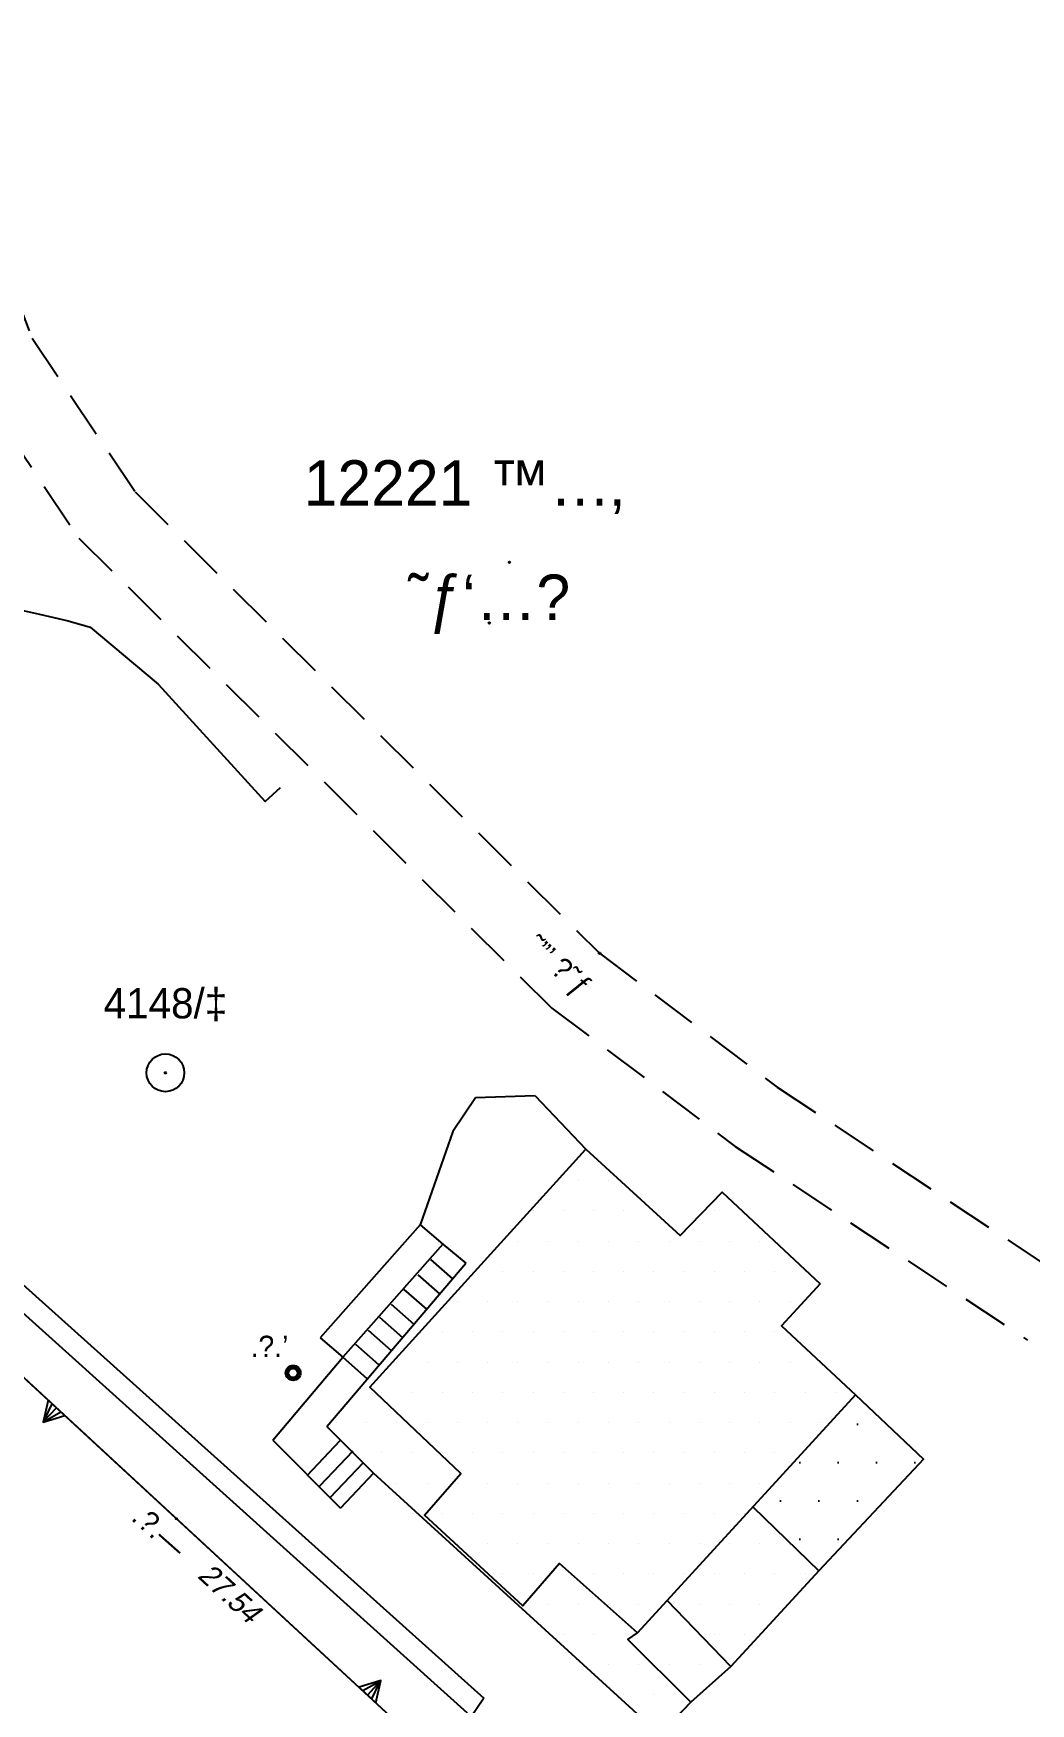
# Model space of a CAD drawing. Header units: millimetres. Extents: x 199460 to 200356, y 746544 to 746866.
# Drawn here: x 200223.5 to 200264.7, y 746708.8 to 746777.8 of the extents above; entities that cross this region are included whole.
import ezdxf
from ezdxf.enums import TextEntityAlignment as Align

# ---------------------------------------------------------------- set-up
doc = ezdxf.new("R2010")
doc.units = ezdxf.units.MM
doc.header["$LTSCALE"] = 3
doc.linetypes.add('DASHED', pattern=[19.05, 12.7, -6.35])
doc.linetypes.add('DASHED2', pattern=[0.375, 0.25, -0.125])
for name, color, linetype in [('C1609_1', 52, 'Continuous'), ('C1615', 2, 'Continuous'), ('C1650', 7, 'Continuous'), ('C1650_0_1', 1, 'Continuous'), ('C1656', 7, 'Continuous'), ('C1685', 5, 'Continuous'), ('C1687', 14, 'Continuous'), ('M2200', 80, 'Continuous'), ('M2207', 9, 'Continuous'), ('M2299', 80, 'Continuous'), ('M2412', 9, 'Continuous'), ('M2602', 9, 'Continuous'), ('M2603', 9, 'Continuous'), ('M2605', 9, 'Continuous'), ('M4402', 9, 'Continuous')]:
    doc.layers.add(name, color=color, linetype=linetype)
doc.layers.add('M2405', color=9, linetype='DASHED', lineweight=25)
doc.styles.add('HANIT_TEXT', font='hebtxt')
doc.styles.add('HEBTXT', font='hebtxt')
doc.styles.add('HEBTXT2', font='HEBTXT')
doc.styles.add('TAZAR_HEBTXT', font='HEBTXT')

# ---------------------------------------------------------------- blocks, each defined once
blk = doc.blocks.new('M2605_P')
at = {"style": 'HANIT_TEXT'}
blk.add_attdef('NAME', text='', height=1.39, rotation=0, dxfattribs=at).set_placement((0, 0.5), align=Align.BOTTOM_CENTER)
blk.add_attdef('HEIGHT', text='', height=1.6, rotation=0, dxfattribs=at).set_placement((0, -1), align=Align.TOP_CENTER)
at = {"style": 'HANIT_TEXT', "flags": 1}
blk.add_attdef('MARK', text='', height=1.6, rotation=0, dxfattribs=at).set_placement((0, -3), align=Align.TOP_CENTER)
blk = doc.blocks.new('*X68')
at = {"color": 0}
for p, q in [((200251.25, 746705), (200251.25, 746705)), ((200252.5, 746705), (200252.5, 746705)), ((200253.75, 746705), (200253.75, 746705)), ((200250.625, 746703.75), (200250.625, 746703.75)), ((200251.875, 746703.75), (200251.875, 746703.75)), ((200253.125, 746703.75), (200253.125, 746703.75)), ((200254.375, 746703.75), (200254.375, 746703.75)), ((200250, 746702.5), (200250, 746702.5)), ((200251.25, 746702.5), (200251.25, 746702.5)), ((200252.5, 746702.5), (200252.5, 746702.5)), ((200250.625, 746701.25), (200250.625, 746701.25)), ((200251.875, 746701.25), (200251.875, 746701.25)), ((200251.25, 746700), (200251.25, 746700))]:
    blk.add_line(p, q, dxfattribs=at)
blk = doc.blocks.new('*X72')
at = {"color": 0}
for p, q in [((200248.75, 746700), (200248.75, 746700)), ((200250, 746700), (200250, 746700)), ((200249.375, 746698.75), (200249.375, 746698.75))]:
    blk.add_line(p, q, dxfattribs=at)
blk = doc.blocks.new('*X73')
at = {"color": 0}
for p, q in [((200235, 746710), (200235, 746710)), ((200236.25, 746710), (200236.25, 746710)), ((200237.5, 746710), (200237.5, 746710)), ((200235.625, 746708.75), (200235.625, 746708.75)), ((200236.875, 746708.75), (200236.875, 746708.75)), ((200238.125, 746708.75), (200238.125, 746708.75)), ((200237.5, 746707.5), (200237.5, 746707.5)), ((200238.75, 746707.5), (200238.75, 746707.5)), ((200240, 746707.5), (200240, 746707.5)), ((200238.125, 746706.25), (200238.125, 746706.25)), ((200239.375, 746706.25), (200239.375, 746706.25)), ((200240.625, 746706.25), (200240.625, 746706.25)), ((200240, 746705), (200240, 746705)), ((200241.25, 746705), (200241.25, 746705)), ((200242.5, 746705), (200242.5, 746705)), ((200241.875, 746703.75), (200241.875, 746703.75)), ((200243.125, 746703.75), (200243.125, 746703.75)), ((200242.5, 746702.5), (200242.5, 746702.5)), ((200243.75, 746702.5), (200243.75, 746702.5)), ((200245, 746702.5), (200245, 746702.5)), ((200244.375, 746701.25), (200244.375, 746701.25)), ((200245.625, 746701.25), (200245.625, 746701.25)), ((200246.25, 746700), (200246.25, 746700)), ((200247.5, 746700), (200247.5, 746700)), ((200246.875, 746698.75), (200246.875, 746698.75)), ((200248.125, 746698.75), (200248.125, 746698.75))]:
    blk.add_line(p, q, dxfattribs=at)
blk = doc.blocks.new('*X74')
at = {"color": 0}
for p, q in [((200245, 746720), (200245, 746720)), ((200246.25, 746720), (200246.25, 746720)), ((200243.125, 746718.75), (200243.125, 746718.75)), ((200244.375, 746718.75), (200244.375, 746718.75)), ((200245.625, 746718.75), (200245.625, 746718.75)), ((200246.875, 746718.75), (200246.875, 746718.75)), ((200250.625, 746718.75), (200250.625, 746718.75)), ((200242.5, 746717.5), (200242.5, 746717.5)), ((200243.75, 746717.5), (200243.75, 746717.5)), ((200245, 746717.5), (200245, 746717.5)), ((200246.25, 746717.5), (200246.25, 746717.5)), ((200247.5, 746717.5), (200247.5, 746717.5)), ((200248.75, 746717.5), (200248.75, 746717.5)), ((200250, 746717.5), (200250, 746717.5)), ((200251.25, 746717.5), (200251.25, 746717.5)), ((200252.5, 746717.5), (200252.5, 746717.5)), ((200241.875, 746716.25), (200241.875, 746716.25)), ((200243.125, 746716.25), (200243.125, 746716.25)), ((200244.375, 746716.25), (200244.375, 746716.25)), ((200245.625, 746716.25), (200245.625, 746716.25)), ((200246.875, 746716.25), (200246.875, 746716.25)), ((200248.125, 746716.25), (200248.125, 746716.25)), ((200249.375, 746716.25), (200249.375, 746716.25)), ((200250.625, 746716.25), (200250.625, 746716.25)), ((200251.875, 746716.25), (200251.875, 746716.25)), ((200253.125, 746716.25), (200253.125, 746716.25)), ((200254.375, 746716.25), (200254.375, 746716.25)), ((200240, 746715), (200240, 746715)), ((200241.25, 746715), (200241.25, 746715)), ((200242.5, 746715), (200242.5, 746715)), ((200243.75, 746715), (200243.75, 746715)), ((200245, 746715), (200245, 746715)), ((200246.25, 746715), (200246.25, 746715)), ((200247.5, 746715), (200247.5, 746715)), ((200248.75, 746715), (200248.75, 746715)), ((200250, 746715), (200250, 746715)), ((200251.25, 746715), (200251.25, 746715)), ((200252.5, 746715), (200252.5, 746715)), ((200253.75, 746715), (200253.75, 746715)), ((200239.375, 746713.75), (200239.375, 746713.75)), ((200240.625, 746713.75), (200240.625, 746713.75)), ((200241.875, 746713.75), (200241.875, 746713.75)), ((200243.125, 746713.75), (200243.125, 746713.75)), ((200244.375, 746713.75), (200244.375, 746713.75)), ((200245.625, 746713.75), (200245.625, 746713.75)), ((200246.875, 746713.75), (200246.875, 746713.75)), ((200248.125, 746713.75), (200248.125, 746713.75)), ((200249.375, 746713.75), (200249.375, 746713.75)), ((200250.625, 746713.75), (200250.625, 746713.75)), ((200251.875, 746713.75), (200251.875, 746713.75)), ((200253.125, 746713.75), (200253.125, 746713.75)), ((200237.5, 746712.5), (200237.5, 746712.5)), ((200238.75, 746712.5), (200238.75, 746712.5)), ((200240, 746712.5), (200240, 746712.5)), ((200241.25, 746712.5), (200241.25, 746712.5)), ((200242.5, 746712.5), (200242.5, 746712.5)), ((200243.75, 746712.5), (200243.75, 746712.5)), ((200245, 746712.5), (200245, 746712.5)), ((200246.25, 746712.5), (200246.25, 746712.5)), ((200247.5, 746712.5), (200247.5, 746712.5)), ((200248.75, 746712.5), (200248.75, 746712.5)), ((200250, 746712.5), (200250, 746712.5)), ((200251.25, 746712.5), (200251.25, 746712.5)), ((200252.5, 746712.5), (200252.5, 746712.5)), ((200253.75, 746712.5), (200253.75, 746712.5)), ((200255, 746712.5), (200255, 746712.5)), ((200236.875, 746711.25), (200236.875, 746711.25)), ((200238.125, 746711.25), (200238.125, 746711.25)), ((200239.375, 746711.25), (200239.375, 746711.25)), ((200240.625, 746711.25), (200240.625, 746711.25)), ((200241.875, 746711.25), (200241.875, 746711.25)), ((200243.125, 746711.25), (200243.125, 746711.25)), ((200244.375, 746711.25), (200244.375, 746711.25)), ((200245.625, 746711.25), (200245.625, 746711.25)), ((200246.875, 746711.25), (200246.875, 746711.25)), ((200248.125, 746711.25), (200248.125, 746711.25)), ((200249.375, 746711.25), (200249.375, 746711.25)), ((200250.625, 746711.25), (200250.625, 746711.25)), ((200251.875, 746711.25), (200251.875, 746711.25)), ((200253.125, 746711.25), (200253.125, 746711.25)), ((200254.375, 746711.25), (200254.375, 746711.25)), ((200255.625, 746711.25), (200255.625, 746711.25)), ((200238.75, 746710), (200238.75, 746710)), ((200240, 746710), (200240, 746710)), ((200241.25, 746710), (200241.25, 746710)), ((200242.5, 746710), (200242.5, 746710)), ((200243.75, 746710), (200243.75, 746710)), ((200245, 746710), (200245, 746710)), ((200246.25, 746710), (200246.25, 746710)), ((200247.5, 746710), (200247.5, 746710)), ((200248.75, 746710), (200248.75, 746710)), ((200250, 746710), (200250, 746710)), ((200251.25, 746710), (200251.25, 746710)), ((200252.5, 746710), (200252.5, 746710)), ((200253.75, 746710), (200253.75, 746710)), ((200255, 746710), (200255, 746710)), ((200239.375, 746708.75), (200239.375, 746708.75)), ((200240.625, 746708.75), (200240.625, 746708.75)), ((200241.875, 746708.75), (200241.875, 746708.75)), ((200243.125, 746708.75), (200243.125, 746708.75)), ((200244.375, 746708.75), (200244.375, 746708.75)), ((200245.625, 746708.75), (200245.625, 746708.75)), ((200246.875, 746708.75), (200246.875, 746708.75)), ((200248.125, 746708.75), (200248.125, 746708.75)), ((200249.375, 746708.75), (200249.375, 746708.75)), ((200250.625, 746708.75), (200250.625, 746708.75)), ((200251.875, 746708.75), (200251.875, 746708.75)), ((200253.125, 746708.75), (200253.125, 746708.75)), ((200240, 746707.5), (200240, 746707.5)), ((200241.25, 746707.5), (200241.25, 746707.5)), ((200242.5, 746707.5), (200242.5, 746707.5)), ((200243.75, 746707.5), (200243.75, 746707.5)), ((200245, 746707.5), (200245, 746707.5)), ((200246.25, 746707.5), (200246.25, 746707.5)), ((200247.5, 746707.5), (200247.5, 746707.5)), ((200248.75, 746707.5), (200248.75, 746707.5)), ((200250, 746707.5), (200250, 746707.5)), ((200251.25, 746707.5), (200251.25, 746707.5)), ((200252.5, 746707.5), (200252.5, 746707.5)), ((200239.375, 746706.25), (200239.375, 746706.25)), ((200240.625, 746706.25), (200240.625, 746706.25)), ((200241.875, 746706.25), (200241.875, 746706.25)), ((200243.125, 746706.25), (200243.125, 746706.25)), ((200244.375, 746706.25), (200244.375, 746706.25)), ((200245.625, 746706.25), (200245.625, 746706.25)), ((200246.875, 746706.25), (200246.875, 746706.25)), ((200248.125, 746706.25), (200248.125, 746706.25)), ((200249.375, 746706.25), (200249.375, 746706.25)), ((200250.625, 746706.25), (200250.625, 746706.25)), ((200251.875, 746706.25), (200251.875, 746706.25)), ((200240, 746705), (200240, 746705)), ((200241.25, 746705), (200241.25, 746705)), ((200242.5, 746705), (200242.5, 746705)), ((200243.75, 746705), (200243.75, 746705)), ((200245, 746705), (200245, 746705)), ((200246.25, 746705), (200246.25, 746705)), ((200247.5, 746705), (200247.5, 746705)), ((200248.75, 746705), (200248.75, 746705)), ((200250, 746705), (200250, 746705)), ((200241.875, 746703.75), (200241.875, 746703.75)), ((200243.125, 746703.75), (200243.125, 746703.75)), ((200245.625, 746703.75), (200245.625, 746703.75)), ((200246.875, 746703.75), (200246.875, 746703.75)), ((200248.125, 746703.75), (200248.125, 746703.75)), ((200249.375, 746703.75), (200249.375, 746703.75)), ((200246.25, 746702.5), (200246.25, 746702.5)), ((200247.5, 746702.5), (200247.5, 746702.5))]:
    blk.add_line(p, q, dxfattribs=at)
blk = doc.blocks.new('C1656')
at = {"color": 255}
blk.add_circle((0, 0), 0.05, dxfattribs=at)
at = {"style": 'HEBTXT2'}
blk.add_attdef('TEXT', text='', height=3, dxfattribs=at).set_placement((0, 1.31), align=Align.MIDDLE)
blk = doc.blocks.new('C1609')
blk.add_circle((0, 0), 0.04)
at = {"style": 'HEBTXT', "width": 10}
blk.add_attdef('CROSS', text='', height=1.4, dxfattribs=at).set_placement((0, 1.5), align=Align.CENTER)
at = {"style": 'HEBTXT'}
for tag in ['LEGAL_LENGTH', 'RADIUS']:
    blk.add_attdef(tag, text='', height=1.4, dxfattribs=at).set_placement((0, 1.5), align=Align.CENTER)
at = {"style": 'HEBTXT', "oblique": 12}
blk.add_attdef('CALC_LENGTH', text='', height=1.4, dxfattribs=at).set_placement((0, -1.5), align=Align.TOP_CENTER)
at = {"style": 'HEBTXT', "flags": 1}
for tag, p in [('LINE_NAME', (0, -4)), ('TOPO', (0, -5.5)), ('COMMENT', (0, -7))]:
    blk.add_attdef(tag, text='', height=1, dxfattribs=at).set_placement(p, align=Align.MIDDLE_CENTER)
blk = doc.blocks.new('C1650_PLT')
for p, q in [((-0.04, 1.13), (-0.4, 0)), ((0, 1.21), (0, 0)), ((0.04, 1.12), (0.37, 0))]:
    blk.add_line(p, q)
blk.add_lwpolyline([(0.75, 0), (0, 1.3), (-0.75, 0)], close=True)
blk = doc.blocks.new('SHUMA')
at = {"layer": 'C1687'}
for p, q in [((-129.821, -132.637), (-108.915, -151.387)), ((-108.915, -151.387), (-110.009, -153.012))]:
    blk.add_line(p, q, dxfattribs=at)
blk = doc.blocks.new('C1615')
for radius in [1.25, 0.05]:
    blk.add_circle((0, 0), radius)
at = {"style": 'TAZAR_HEBTXT'}
blk.add_attdef('POINT_NAME', text='', height=2, dxfattribs=at).set_placement((0, 3), align=Align.BOTTOM_CENTER)
blk.add_attdef('MARK_DESC', text='', height=2, dxfattribs=at).set_placement((3, 0), align=Align.MIDDLE_LEFT)
at = {"style": 'TAZAR_HEBTXT', "flags": 1}
for tag, p in [('UID', (0, -2)), ('CLASS', (0, -3.5)), ('SOURCE', (0, -5)), ('TOPO', (0, -6.5)), ('HEIGHT', (0, -8)), ('LEGAL_X', (0, -9.5)), ('LEGAL_Y', (0, -11)), ('LEGAL_Z', (0, -12.5)), ('COMMENT', (0, -14))]:
    blk.add_attdef(tag, text='', height=1, dxfattribs=at).set_placement(p, align=Align.MIDDLE)
blk.add_attdef('MARK', text='', height=1, dxfattribs=at).set_placement((2, -1.99), align=Align.MIDDLE_LEFT)
blk = doc.blocks.new('M2405_A')
blk.add_circle((0, 0), 0.05)
at = {"style": 'HEBTXT'}
blk.add_attdef('DESC', text='', height=1, dxfattribs=at).set_placement((-1, -1), align=Align.MIDDLE_RIGHT)
blk.add_attdef('MARK', text='', height=1, dxfattribs=at).set_placement((0, -1), align=Align.MIDDLE_LEFT)
blk = doc.blocks.new('M4402_E')
for radius in [0.5, 0.45, 0.4, 0.35, 0.3]:
    blk.add_circle((0, 0), radius)
at = {"style": 'HANIT_TEXT'}
for tag, p in [('NAME', (0, -1)), ('HEIGHT', (0, -2.5))]:
    blk.add_attdef(tag, text='', height=1, dxfattribs=at).set_placement(p, align=Align.TOP_CENTER)
blk.add_attdef('DESC', text='', height=1, dxfattribs=at).set_placement((-1, -4), align=Align.TOP_RIGHT)
blk.add_attdef('MARK', text='', height=1, dxfattribs=at).set_placement((0, -4), align=Align.TOP_LEFT)
at = {"style": 'HANIT_TEXT', "flags": 1}
for tag, p in [('OWNER', (0, -5.5)), ('TYPE', (0, -7))]:
    blk.add_attdef(tag, text='', height=1, dxfattribs=at).set_placement(p, align=Align.TOP_CENTER)

msp = doc.modelspace()

# ---------------------------------------------------------------- hatches: boundary and pattern name
at = {"layer": 'M2299'}
h = msp.add_hatch(dxfattribs=at)
h.set_pattern_fill('DOTS', color=256)
h.paths.add_polyline_path([(200260.306, 746718.86), (200257.497, 746721.524), (200253.257, 746716.893), (200255.977, 746714.244)])

# ---------------------------------------------------------------- linework, layer by layer
at = {"layer": 'C1650_0_1'}
msp.add_line((200239.537, 746707.061), (200219.302, 746725.749), dxfattribs=at)
at = {"layer": 'C1685', "color": 170}
msp.add_lwpolyline([(200079.24, 746708.874), (200094.63, 746726.249), (200107.74, 746740.999), (200110.74, 746743.749), (200122.74, 746757.561), (200136.537, 746772.749), (200137.443, 746773.499), (200141.943, 746779.249), (200156.334, 746796.561), (200173.24, 746781.874), (200176.63, 746778.749), (200176.63, 746778.374), (200181.74, 746773.686), (200181.334, 746773.249), (200185.74, 746768.249), (200184.834, 746767.186), (200195.74, 746757.499), (200208.74, 746743.749), (200222.334, 746729.561), (200220.537, 746727.186), (200241.443, 746708.374)], dxfattribs=at)
at = {"layer": 'M2200'}
for p, q in [((200246.347, 746731.674), (200250.247, 746728.104)), ((200250.247, 746728.104), (200251.987, 746729.894)), ((200251.987, 746729.894), (200256.027, 746726.114)), ((200256.027, 746726.114), (200254.427, 746724.374)), ((200254.427, 746724.374), (200257.497, 746721.524)), ((200249.402, 746707.488), (200237.571, 746718.283)), ((200239.677, 746716.554), (200241.177, 746718.274)), ((200245.257, 746714.544), (200243.747, 746712.804)), ((200250.687, 746708.814), (200249.402, 746707.488))]:
    msp.add_line(p, q, dxfattribs=at)
for points in [[(200256.027, 746726.114), (200254.427, 746724.374), (200257.497, 746721.524), (200248.487, 746711.684), (200245.257, 746714.544), (200243.747, 746712.804), (200239.677, 746716.554), (200241.177, 746718.274), (200237.417, 746721.844), (200246.347, 746731.674), (200250.247, 746728.104), (200251.987, 746729.894), (200256.027, 746726.114)], [(200257.497, 746721.524), (200260.306, 746718.86), (200255.977, 746714.244)], [(200253.267, 746716.884), (200255.977, 746714.244), (200252.337, 746710.294), (200249.712, 746713.022)], [(200252.337, 746710.294), (200250.687, 746708.814), (200248.087, 746711.404), (200248.487, 746711.684)]]:
    msp.add_lwpolyline(points, dxfattribs=at)
at = {"layer": 'M2207'}
for p, q in [((200239.497, 746728.544), (200235.357, 746723.874)), ((200239.497, 746728.544), (200240.437, 746727.744)), ((200240.437, 746727.744), (200236.297, 746723.074)), ((200235.357, 746723.874), (200236.297, 746723.074))]:
    msp.add_line(p, q, dxfattribs=at)
at = {"layer": 'M2405', "ltscale": 0.05}
for points in [[(200219.493, 746777.728), (200221.653, 746769.957), (200223.454, 746765.204), (200227.72, 746758.849), (200246.914, 746739.775), (200254.257, 746734.245), (200266.264, 746726.282)], [(200216.603, 746776.925), (200218.8, 746769.022), (200220.771, 746763.819), (200225.394, 746756.931), (200244.945, 746737.502), (200252.524, 746731.795), (200264.606, 746723.782)]]:
    msp.add_lwpolyline(points, dxfattribs=at)
at = {"layer": 'M2412'}
for p, q in [((200240.437, 746727.744), (200241.382, 746726.959)), ((200235.637, 746720.214), (200241.381, 746726.968)), ((200239.923, 746727.118), (200240.831, 746726.321)), ((200238.827, 746725.875), (200239.757, 746725.058)), ((200239.396, 746726.486), (200240.297, 746725.694)), ((200238.3, 746725.264), (200239.234, 746724.443)), ((200237.815, 746724.738), (200238.77, 746723.898)), ((200237.351, 746724.19), (200238.305, 746723.351)), ((200233.407, 746719.644), (200236.297, 746723.074)), ((200236.297, 746723.074), (200237.277, 746722.212)), ((200236.824, 746723.621), (200237.778, 746722.783)), ((200233.407, 746719.644), (200236.197, 746716.834)), ((200236.183, 746719.621), (200234.809, 746718.172)), ((200235.637, 746720.214), (200237.571, 746718.283)), ((200236.71, 746719.191), (200235.335, 746717.742)), ((200237.14, 746718.713), (200235.766, 746717.264)), ((200237.571, 746718.283), (200236.197, 746716.834))]:
    msp.add_line(p, q, dxfattribs=at)
at = {"layer": 'M2602'}
for p, q in [((200241.787, 746733.804), (200240.847, 746732.414)), ((200244.247, 746733.884), (200241.787, 746733.804)), ((200244.247, 746733.884), (200246.347, 746731.674)), ((200240.847, 746732.414), (200239.497, 746728.544))]:
    msp.add_line(p, q, dxfattribs=at)
at = {"layer": 'M2603'}
msp.add_lwpolyline([(200218.597, 746752.594), (200221.977, 746754.074), (200222.767, 746754.014), (200223.757, 746753.794), (200224.947, 746753.514), (200225.857, 746753.254), (200228.667, 746750.894), (200233.087, 746746.044), (200233.729, 746746.628)], dxfattribs=at)
msp.add_lwpolyline([(200218.597, 746752.594), (200221.977, 746754.074), (200222.767, 746754.014), (200223.757, 746753.794), (200224.947, 746753.514), (200225.857, 746753.254), (200228.667, 746750.894), (200233.087, 746746.044), (200233.729, 746746.628)], dxfattribs=at)
at = {"layer": 'M2605', "elevation": 100, "flags": 128}
msp.add_lwpolyline([(200239.537, 746707.061), (200219.302, 746725.749)], dxfattribs=at)

# ---------------------------------------------------------------- block references
at = {"layer": 'C1609_1', "linetype": 'DASHED2'}
ref = msp.add_blockref('C1609', (200229.42, 746716.405), dxfattribs=dict(at, xscale=0.625, yscale=0.625, zscale=0.625, rotation=317.2759479769043))
ref.add_attrib('CALC_LENGTH', '27.54', dxfattribs={"layer": '0', "height": 0.875, "rotation": 317.27595, "style": 'HEBTXT2', "oblique": 12}).set_placement((200231.921, 746713.65), align=Align.TOP_CENTER)
at = {"layer": 'C1615', "xscale": 0.625, "yscale": 0.625, "zscale": 0.625}
msp.add_blockref('C1615', (200228.967, 746734.834, 100000), dxfattribs=at).add_auto_attribs({'POINT_NAME': '4148/‡'})
at = {"layer": 'C1650', "linetype": 'DASHED2', "xscale": 0.625, "yscale": 0.625, "zscale": 0.625}
for p, rotation in [((200224.458, 746720.987), 137.2759479769042), ((200237.314, 746709.114), 317.2759479769043)]:
    msp.add_blockref('C1650_PLT', p, dxfattribs=dict(at, rotation=rotation))
at = {"layer": 'C1656'}
ref = msp.add_blockref('C1656', (200243.188, 746755.934), dxfattribs=dict(at, xscale=0.6249999999999997, yscale=0.6249999999999997, zscale=0.6249999999999997))
ref.add_attrib('TEXT', '12221 ™…‚', dxfattribs={"layer": '0', "height": 1.875, "style": 'HEBTXT2'}).set_placement((200241.303, 746759.057), align=Align.MIDDLE)
at = {"layer": 'C1656', "xscale": 0.6249999999999997, "yscale": 0.6249999999999997, "zscale": 0.6249999999999997}
msp.add_blockref('C1656', (200242.353, 746753.426), dxfattribs=at).add_auto_attribs({'TEXT': '˜ƒ‘…\x8e'})
at = {"layer": 'C1687'}
msp.add_blockref('SHUMA', (200351.037, 746860.374), dxfattribs=at)
at = {"layer": 'M2299'}
for name in ['*X74', '*X73', '*X68', '*X72']:
    msp.add_blockref(name, (1.037, 10.374), dxfattribs=at)
at = {"layer": 'M2405'}
ref = msp.add_blockref('M2405_A', (200246.914, 746739.775), dxfattribs=dict(at, xscale=0.625, yscale=0.625, zscale=0.625, rotation=318.8815845612469))
ref.add_attrib('MARK', '˜”’ \x8a˜ƒ', dxfattribs={"layer": '0', "height": 0.875, "rotation": 318.88158, "style": 'HEBTXT'}).set_placement((200244.094, 746740.256), align=Align.MIDDLE_LEFT)
at = {"layer": 'M2605'}
ref = msp.add_blockref('M2605_P', (200229.501, 746716.33), dxfattribs=dict(at, xscale=0.625, yscale=0.625, zscale=0.625, rotation=318.4783703879851))
ref.add_attrib('NAME', '.\x9a.—', dxfattribs={"layer": '0', "height": 0.875, "rotation": 318.47837, "style": 'HANIT_TEXT'}).set_placement((200228.261, 746715.359), align=Align.BOTTOM_CENTER)
at = {"layer": 'M4402'}
ref = msp.add_blockref('M4402_E', (200234.244, 746722.429, 69), dxfattribs=dict(at, xscale=0.625, yscale=0.625, zscale=0.625))
ref.add_attrib('MARK', '.\x9a.’', dxfattribs={"layer": '0', "height": 0.875, "style": 'HEBTXT'}).set_placement((200232.488, 746723.966, 69), align=Align.TOP_LEFT)

doc.saveas('drawing.dxf')
